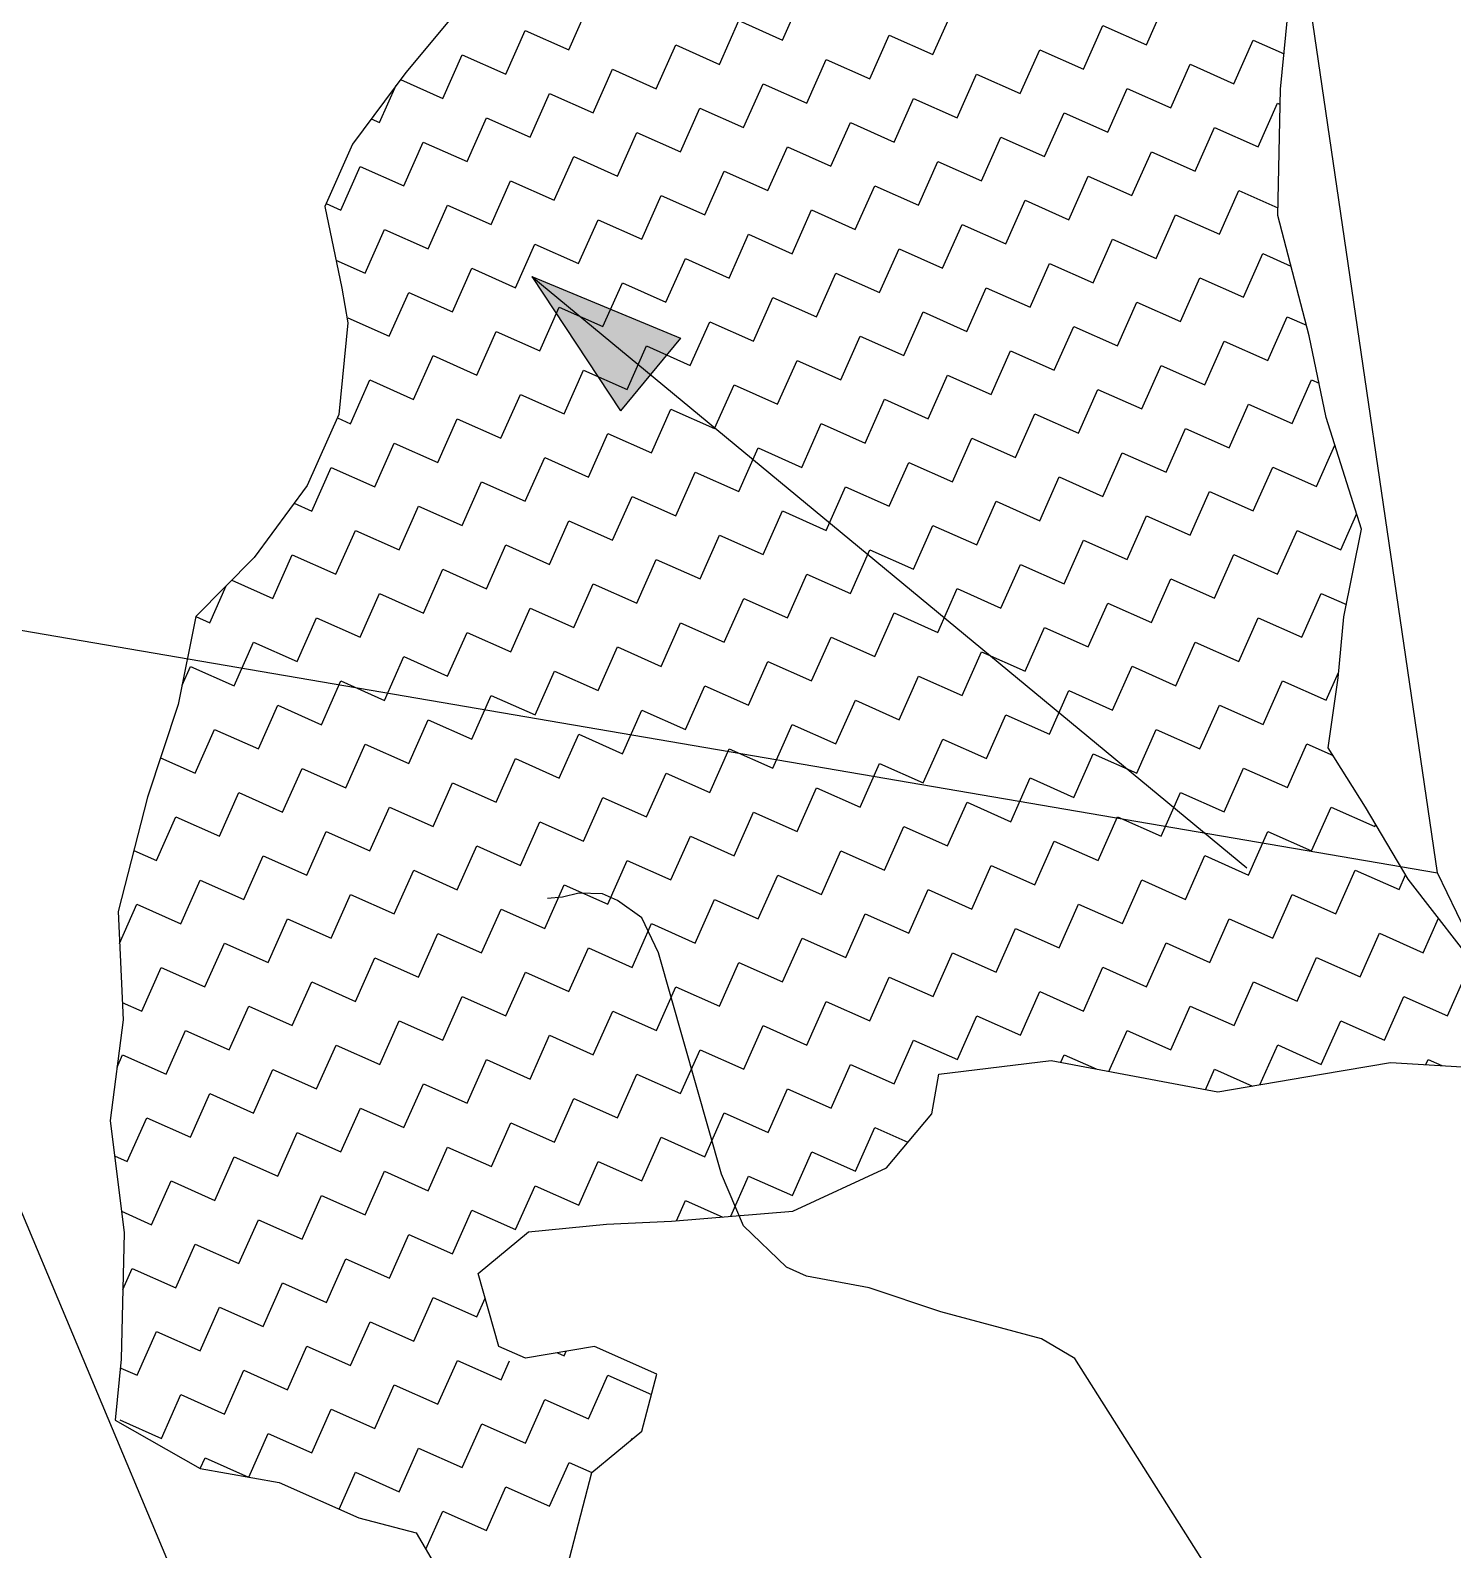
# Model space of a CAD drawing. Header units: metres. Extents: x 279553 to 281500, y 2029848 to 2031565.
# Drawn here: x 281012.2 to 281200.2, y 2030442.8 to 2030643.6 of the extents above; entities that cross this region are included whole.
import ezdxf

# ---------------------------------------------------------------- set-up
doc = ezdxf.new("R2010")
doc.units = ezdxf.units.M
doc.header["$MEASUREMENT"] = 0
for name, color, linetype in [('LINE_WATER', 4, 'Continuous'), ('POLY_HATCH', 12, 'Continuous'), ('POLY_PARCEL', 6, 'Continuous'), ('V_BOUND_LINE', 7, 'Continuous')]:
    doc.layers.add(name, color=color, linetype=linetype)

msp = doc.modelspace()

# ---------------------------------------------------------------- hatches: boundary and pattern name
h = msp.add_hatch(color=256)
h.paths.add_polyline_path([(281094.2, 2030598.06), (281098.16, 2030602.86), (281078.51, 2030611.03)])
h.paths.add_polyline_path([(281078.51, 2030611.03), (281090.23, 2030593.26), (281094.2, 2030598.06)])

# ---------------------------------------------------------------- linework, layer by layer
for points in [[(281078.51, 2030611.03), (281173.03, 2030532.9)], [(281078.51, 2030611.03), (281090.23, 2030593.26)], [(281078.51, 2030611.03), (281098.16, 2030602.86)], [(281098.16, 2030602.86), (281090.23, 2030593.26)]]:
    msp.add_lwpolyline(points)
at = {"layer": 'LINE_WATER'}
for p, q in [((281082.55, 2030529.02), (281080.56, 2030528.84)), ((281084.71, 2030529.55), (281082.55, 2030529.02)), ((281087.85, 2030529.43), (281084.71, 2030529.55)), ((281089.81, 2030528.56), (281087.85, 2030529.43)), ((281093.05, 2030526.27), (281089.81, 2030528.56)), ((281095.26, 2030521.66), (281093.05, 2030526.27)), ((281103.58, 2030492.42), (281095.26, 2030521.66)), ((281106.5, 2030485.58), (281103.58, 2030492.42)), ((281112.16, 2030480.09), (281106.5, 2030485.58)), ((281114.83, 2030478.91), (281112.16, 2030480.09)), ((281123.09, 2030477.36), (281114.83, 2030478.91)), ((281132.56, 2030474.22), (281123.09, 2030477.36)), ((281145.88, 2030470.64), (281132.56, 2030474.22)), ((281150.27, 2030468.05), (281145.88, 2030470.64)), ((281168.52, 2030439.25), (281150.27, 2030468.05))]:
    msp.add_line(p, q, dxfattribs=at)
at = {"layer": 'POLY_HATCH'}
for p, q in [((281177.48, 2030635.78), (281179.43, 2030655.98)), ((281067.84, 2030645.18), (281061.85, 2030638.01)), ((281061.85, 2030638.01), (281054.81, 2030628.5)), ((281177.1, 2030619.1), (281177.48, 2030635.78)), ((281054.81, 2030628.5), (281051.16, 2030620.29)), ((281051.16, 2030620.29), (281053.38, 2030609.47)), ((281181.27, 2030603.2), (281177.1, 2030619.1)), ((281053.38, 2030609.47), (281054.17, 2030604.91)), ((281054.17, 2030604.91), (281053, 2030592.79)), ((281183.49, 2030592.39), (281181.27, 2030603.2)), ((281053, 2030592.79), (281048.83, 2030583.41)), ((281188.19, 2030577.66), (281183.49, 2030592.39)), ((281048.83, 2030583.41), (281041.79, 2030573.9)), ((281185.85, 2030566.06), (281188.19, 2030577.66)), ((281041.79, 2030573.9), (281034.1, 2030566.08)), ((281034.1, 2030566.08), (281031.76, 2030554.48)), ((281185.07, 2030557.99), (281185.85, 2030566.06)), ((281183.77, 2030548.73), (281185.07, 2030557.99)), ((281031.76, 2030554.48), (281027.72, 2030542.23)), ((281188.72, 2030540.91), (281183.77, 2030548.73)), ((281027.72, 2030542.23), (281023.82, 2030527.12)), ((281194.33, 2030531.4), (281188.72, 2030540.91)), ((281205.94, 2030516.41), (281194.33, 2030531.4)), ((281023.82, 2030527.12), (281024.47, 2030512.78)), ((281024.47, 2030512.78), (281022.78, 2030499.49)), ((281132.29, 2030505.6), (281147.15, 2030507.43)), ((281147.15, 2030507.43), (281169.18, 2030503.26)), ((281182.87, 2030505.6), (281191.99, 2030507.16)), ((281191.99, 2030507.16), (281202.94, 2030506.51)), ((281131.38, 2030500.39), (281132.29, 2030505.6)), ((281169.18, 2030503.26), (281182.87, 2030505.6)), ((281022.78, 2030499.49), (281024.61, 2030484.64)), ((281125.38, 2030493.23), (281131.38, 2030500.39)), ((281113, 2030487.49), (281125.38, 2030493.23)), ((281096.96, 2030486.19), (281113, 2030487.49)), ((281024.61, 2030484.64), (281024.23, 2030467.96)), ((281071.42, 2030479.29), (281078.06, 2030484.76)), ((281078.06, 2030484.76), (281088.36, 2030485.8)), ((281088.36, 2030485.8), (281096.96, 2030486.19)), ((281074.16, 2030469.64), (281071.42, 2030479.29)), ((281077.68, 2030468.08), (281074.16, 2030469.64)), ((281086.8, 2030469.64), (281077.68, 2030468.08)), ((281095.02, 2030465.99), (281086.8, 2030469.64)), ((281024.23, 2030467.96), (281023.45, 2030459.88)), ((281093.06, 2030458.44), (281095.02, 2030465.99)), ((281023.45, 2030459.88), (281034.66, 2030453.49)), ((281086.42, 2030452.96), (281093.06, 2030458.44)), ((281034.66, 2030453.49), (281045.09, 2030451.66)), ((281082.51, 2030437.85), (281086.42, 2030452.96)), ((281045.09, 2030451.66), (281055.65, 2030446.97)), ((281055.65, 2030446.97), (281063.21, 2030445.02)), ((281063.21, 2030445.02), (281068.82, 2030435.5))]:
    msp.add_line(p, q, dxfattribs=at)
at = {"layer": 'POLY_HATCH', "linetype": 'Continuous'}
for p, q in [((281111.64, 2030642.27), (281114.2, 2030648.05)), ((281159.75, 2030641.64), (281162.32, 2030647.41)), ((281083.41, 2030640.99), (281085.97, 2030646.76)), ((281131.52, 2030640.35), (281134.09, 2030646.12)), ((281075.07, 2030637.78), (281077.63, 2030643.55)), ((281077.63, 2030643.55), (281083.41, 2030640.99)), ((281103.3, 2030639.06), (281105.86, 2030644.84)), ((281105.86, 2030644.84), (281111.64, 2030642.27)), ((281151.41, 2030638.43), (281153.98, 2030644.2)), ((281153.98, 2030644.2), (281159.75, 2030641.64)), ((281094.96, 2030635.85), (281097.52, 2030641.63)), ((281097.52, 2030641.63), (281103.3, 2030639.06)), ((281123.18, 2030637.14), (281125.75, 2030642.91)), ((281125.75, 2030642.91), (281131.52, 2030640.35)), ((281171.3, 2030636.5), (281173.87, 2030642.28)), ((281173.87, 2030642.28), (281177.93, 2030640.47)), ((281066.73, 2030634.57), (281069.29, 2030640.34)), ((281069.29, 2030640.34), (281075.07, 2030637.78)), ((281114.84, 2030633.93), (281117.41, 2030639.71)), ((281117.41, 2030639.71), (281123.18, 2030637.14)), ((281143.07, 2030635.22), (281145.64, 2030640.99)), ((281145.64, 2030640.99), (281151.41, 2030638.43)), ((281086.62, 2030632.65), (281089.18, 2030638.42)), ((281089.18, 2030638.42), (281094.96, 2030635.85)), ((281134.73, 2030632.01), (281137.3, 2030637.78)), ((281137.3, 2030637.78), (281143.07, 2030635.22)), ((281162.96, 2030633.3), (281165.53, 2030639.07)), ((281165.53, 2030639.07), (281171.3, 2030636.5)), ((281058.39, 2030631.36), (281060.58, 2030636.3)), ((281061.14, 2030637.05), (281066.73, 2030634.57)), ((281078.28, 2030629.44), (281080.84, 2030635.21)), ((281080.84, 2030635.21), (281086.62, 2030632.65)), ((281106.5, 2030630.72), (281109.07, 2030636.5)), ((281109.07, 2030636.5), (281114.84, 2030633.93)), ((281154.62, 2030630.09), (281157.19, 2030635.86)), ((281157.19, 2030635.86), (281162.96, 2030633.3)), ((281098.16, 2030627.51), (281100.73, 2030633.29)), ((281100.73, 2030633.29), (281106.5, 2030630.72)), ((281126.39, 2030628.8), (281128.96, 2030634.57)), ((281128.96, 2030634.57), (281134.73, 2030632.01)), ((281174.51, 2030628.16), (281177.08, 2030633.94)), ((281177.08, 2030633.94), (281177.43, 2030633.78)), ((281057.29, 2030631.85), (281058.39, 2030631.36)), ((281069.94, 2030626.23), (281072.5, 2030632)), ((281072.5, 2030632), (281078.28, 2030629.44)), ((281118.05, 2030625.59), (281120.62, 2030631.37)), ((281120.62, 2030631.37), (281126.39, 2030628.8)), ((281146.28, 2030626.88), (281148.85, 2030632.65)), ((281148.85, 2030632.65), (281154.62, 2030630.09)), ((281089.82, 2030624.31), (281092.39, 2030630.08)), ((281092.39, 2030630.08), (281098.16, 2030627.51)), ((281137.94, 2030623.67), (281140.51, 2030629.44)), ((281140.51, 2030629.44), (281146.28, 2030626.88)), ((281166.17, 2030624.96), (281168.74, 2030630.73)), ((281168.74, 2030630.73), (281174.51, 2030628.16)), ((281061.6, 2030623.02), (281064.16, 2030628.79)), ((281064.16, 2030628.79), (281069.94, 2030626.23)), ((281109.71, 2030622.38), (281112.28, 2030628.16)), ((281112.28, 2030628.16), (281118.05, 2030625.59)), ((281157.83, 2030621.75), (281160.4, 2030627.52)), ((281160.4, 2030627.52), (281166.17, 2030624.96)), ((281053.26, 2030619.81), (281055.82, 2030625.58)), ((281055.82, 2030625.58), (281061.6, 2030623.02)), ((281081.48, 2030621.1), (281084.05, 2030626.87)), ((281084.05, 2030626.87), (281089.82, 2030624.31)), ((281129.6, 2030620.46), (281132.17, 2030626.23)), ((281132.17, 2030626.23), (281137.94, 2030623.67)), ((281073.14, 2030617.89), (281075.71, 2030623.66)), ((281075.71, 2030623.66), (281081.48, 2030621.1)), ((281101.37, 2030619.17), (281103.94, 2030624.95)), ((281103.94, 2030624.95), (281109.71, 2030622.38)), ((281149.49, 2030618.54), (281152.06, 2030624.31)), ((281152.06, 2030624.31), (281157.83, 2030621.75)), ((281093.03, 2030615.97), (281095.6, 2030621.74)), ((281095.6, 2030621.74), (281101.37, 2030619.17)), ((281121.26, 2030617.25), (281123.83, 2030623.03)), ((281123.83, 2030623.03), (281129.6, 2030620.46)), ((281141.15, 2030615.33), (281143.72, 2030621.1)), ((281143.72, 2030621.1), (281149.49, 2030618.54)), ((281169.38, 2030616.62), (281171.94, 2030622.39)), ((281171.94, 2030622.39), (281177.12, 2030620.09)), ((281051.33, 2030620.67), (281053.26, 2030619.81)), ((281064.8, 2030614.68), (281067.37, 2030620.45)), ((281067.37, 2030620.45), (281073.14, 2030617.89)), ((281112.92, 2030614.04), (281115.49, 2030619.82)), ((281115.49, 2030619.82), (281121.26, 2030617.25)), ((281161.04, 2030613.41), (281163.6, 2030619.18)), ((281163.6, 2030619.18), (281169.38, 2030616.62)), ((281056.46, 2030611.47), (281059.03, 2030617.24)), ((281059.03, 2030617.24), (281064.8, 2030614.68)), ((281084.69, 2030612.76), (281087.26, 2030618.53)), ((281087.26, 2030618.53), (281093.03, 2030615.97)), ((281132.81, 2030612.12), (281135.38, 2030617.89)), ((281135.38, 2030617.89), (281141.15, 2030615.33)), ((281076.35, 2030609.55), (281078.92, 2030615.32)), ((281078.92, 2030615.32), (281084.69, 2030612.76)), ((281104.58, 2030610.83), (281107.15, 2030616.61)), ((281107.15, 2030616.61), (281112.92, 2030614.04)), ((281152.7, 2030610.2), (281155.26, 2030615.97)), ((281155.26, 2030615.97), (281161.04, 2030613.41)), ((281052.62, 2030613.18), (281056.46, 2030611.47)), ((281096.24, 2030607.63), (281098.81, 2030613.4)), ((281098.81, 2030613.4), (281104.58, 2030610.83)), ((281124.47, 2030608.91), (281127.04, 2030614.69)), ((281127.04, 2030614.69), (281132.81, 2030612.12)), ((281172.59, 2030608.28), (281175.15, 2030614.05)), ((281175.15, 2030614.05), (281178.85, 2030612.41)), ((281068.01, 2030606.34), (281070.58, 2030612.11)), ((281070.58, 2030612.11), (281076.35, 2030609.55)), ((281116.13, 2030605.7), (281118.7, 2030611.48)), ((281118.7, 2030611.48), (281124.47, 2030608.91)), ((281144.36, 2030606.99), (281146.92, 2030612.76)), ((281146.92, 2030612.76), (281152.7, 2030610.2)), ((281087.9, 2030604.42), (281090.47, 2030610.19)), ((281090.47, 2030610.19), (281096.24, 2030607.63)), ((281136.02, 2030603.78), (281138.58, 2030609.55)), ((281138.58, 2030609.55), (281144.36, 2030606.99)), ((281164.25, 2030605.07), (281166.81, 2030610.84)), ((281166.81, 2030610.84), (281172.59, 2030608.28)), ((281059.67, 2030603.13), (281062.24, 2030608.9)), ((281062.24, 2030608.9), (281068.01, 2030606.34)), ((281107.79, 2030602.49), (281110.36, 2030608.27)), ((281110.36, 2030608.27), (281116.13, 2030605.7)), ((281155.91, 2030601.86), (281158.47, 2030607.63)), ((281158.47, 2030607.63), (281164.25, 2030605.07)), ((281054.18, 2030605.57), (281059.67, 2030603.13)), ((281079.56, 2030601.21), (281082.13, 2030606.98)), ((281082.13, 2030606.98), (281087.9, 2030604.42)), ((281099.45, 2030599.29), (281102.02, 2030605.06)), ((281102.02, 2030605.06), (281107.79, 2030602.49)), ((281127.68, 2030600.57), (281130.24, 2030606.35)), ((281130.24, 2030606.35), (281136.02, 2030603.78)), ((281175.8, 2030599.94), (281178.36, 2030605.71)), ((281178.36, 2030605.71), (281180.91, 2030604.58)), ((281071.22, 2030598), (281073.79, 2030603.77)), ((281073.79, 2030603.77), (281079.56, 2030601.21)), ((281119.34, 2030597.36), (281121.9, 2030603.14)), ((281121.9, 2030603.14), (281127.68, 2030600.57)), ((281147.57, 2030598.65), (281150.13, 2030604.42)), ((281150.13, 2030604.42), (281155.91, 2030601.86)), ((281091.11, 2030596.08), (281093.68, 2030601.85)), ((281093.68, 2030601.85), (281099.45, 2030599.29)), ((281139.23, 2030595.44), (281141.79, 2030601.22)), ((281141.79, 2030601.22), (281147.57, 2030598.65)), ((281167.46, 2030596.73), (281170.02, 2030602.5)), ((281170.02, 2030602.5), (281175.8, 2030599.94)), ((281062.88, 2030594.79), (281065.45, 2030600.57)), ((281065.45, 2030600.57), (281071.22, 2030598)), ((281111, 2030594.15), (281113.57, 2030599.93)), ((281113.57, 2030599.93), (281119.34, 2030597.36)), ((281159.12, 2030593.52), (281161.68, 2030599.29)), ((281161.68, 2030599.29), (281167.46, 2030596.73)), ((281054.54, 2030591.58), (281057.11, 2030597.36)), ((281057.11, 2030597.36), (281062.88, 2030594.79)), ((281082.77, 2030592.87), (281085.34, 2030598.64)), ((281085.34, 2030598.64), (281091.11, 2030596.08)), ((281130.89, 2030592.23), (281133.45, 2030598.01)), ((281133.45, 2030598.01), (281139.23, 2030595.44)), ((281179.01, 2030591.6), (281181.57, 2030597.37)), ((281181.57, 2030597.37), (281182.56, 2030596.93)), ((281074.43, 2030589.66), (281077, 2030595.43)), ((281077, 2030595.43), (281082.77, 2030592.87)), ((281102.66, 2030590.95), (281105.23, 2030596.72)), ((281105.23, 2030596.72), (281111, 2030594.15)), ((281150.78, 2030590.31), (281153.34, 2030596.08)), ((281153.34, 2030596.08), (281159.12, 2030593.52)), ((281094.32, 2030587.74), (281096.89, 2030593.51)), ((281096.89, 2030593.51), (281102.66, 2030590.95)), ((281122.55, 2030589.02), (281125.11, 2030594.8)), ((281125.11, 2030594.8), (281130.89, 2030592.23)), ((281170.67, 2030588.39), (281173.23, 2030594.16)), ((281173.23, 2030594.16), (281179.01, 2030591.6)), ((281052.8, 2030592.36), (281054.54, 2030591.58)), ((281066.09, 2030586.45), (281068.66, 2030592.23)), ((281068.66, 2030592.23), (281074.43, 2030589.66)), ((281114.21, 2030585.81), (281116.77, 2030591.59)), ((281116.77, 2030591.59), (281122.55, 2030589.02)), ((281142.44, 2030587.1), (281145, 2030592.88)), ((281145, 2030592.88), (281150.78, 2030590.31)), ((281162.33, 2030585.18), (281164.89, 2030590.95)), ((281164.89, 2030590.95), (281170.67, 2030588.39)), ((281057.75, 2030583.24), (281060.32, 2030589.02)), ((281060.32, 2030589.02), (281066.09, 2030586.45)), ((281085.98, 2030584.53), (281088.55, 2030590.3)), ((281088.55, 2030590.3), (281094.32, 2030587.74)), ((281134.1, 2030583.89), (281136.66, 2030589.67)), ((281136.66, 2030589.67), (281142.44, 2030587.1)), ((281077.64, 2030581.32), (281080.21, 2030587.09)), ((281080.21, 2030587.09), (281085.98, 2030584.53)), ((281105.87, 2030582.61), (281108.43, 2030588.38)), ((281108.43, 2030588.38), (281114.21, 2030585.81)), ((281153.99, 2030581.97), (281156.55, 2030587.74)), ((281156.55, 2030587.74), (281162.33, 2030585.18)), ((281182.21, 2030583.26), (281184.65, 2030588.75)), ((281049.41, 2030580.03), (281051.98, 2030585.81)), ((281051.98, 2030585.81), (281057.75, 2030583.24)), ((281097.53, 2030579.4), (281100.09, 2030585.17)), ((281100.09, 2030585.17), (281105.87, 2030582.61)), ((281125.76, 2030580.68), (281128.32, 2030586.46)), ((281128.32, 2030586.46), (281134.1, 2030583.89)), ((281173.87, 2030580.05), (281176.44, 2030585.82)), ((281176.44, 2030585.82), (281182.21, 2030583.26)), ((281069.3, 2030578.11), (281071.87, 2030583.89)), ((281071.87, 2030583.89), (281077.64, 2030581.32)), ((281117.42, 2030577.47), (281119.98, 2030583.25)), ((281119.98, 2030583.25), (281125.76, 2030580.68)), ((281145.65, 2030578.76), (281148.21, 2030584.54)), ((281148.21, 2030584.54), (281153.99, 2030581.97)), ((281047.09, 2030581.06), (281049.41, 2030580.03)), ((281089.19, 2030576.19), (281091.75, 2030581.96)), ((281091.75, 2030581.96), (281097.53, 2030579.4)), ((281137.31, 2030575.55), (281139.87, 2030581.33)), ((281139.87, 2030581.33), (281145.65, 2030578.76)), ((281165.53, 2030576.84), (281168.1, 2030582.61)), ((281168.1, 2030582.61), (281173.87, 2030580.05)), ((281060.96, 2030574.9), (281063.53, 2030580.68)), ((281063.53, 2030580.68), (281069.3, 2030578.11)), ((281109.08, 2030574.27), (281111.64, 2030580.04)), ((281111.64, 2030580.04), (281117.42, 2030577.47)), ((281157.19, 2030573.63), (281159.76, 2030579.4)), ((281159.76, 2030579.4), (281165.53, 2030576.84)), ((281185.42, 2030574.92), (281187.54, 2030579.69)), ((281052.62, 2030571.69), (281055.19, 2030577.47)), ((281055.19, 2030577.47), (281060.96, 2030574.9)), ((281080.85, 2030572.98), (281083.41, 2030578.75)), ((281083.41, 2030578.75), (281089.19, 2030576.19)), ((281128.97, 2030572.34), (281131.53, 2030578.12)), ((281131.53, 2030578.12), (281137.31, 2030575.55)), ((281177.08, 2030571.71), (281179.65, 2030577.48)), ((281179.65, 2030577.48), (281185.42, 2030574.92)), ((281072.51, 2030569.77), (281075.07, 2030575.55)), ((281075.07, 2030575.55), (281080.85, 2030572.98)), ((281100.74, 2030571.06), (281103.3, 2030576.83)), ((281103.3, 2030576.83), (281109.08, 2030574.27)), ((281120.63, 2030569.13), (281123.19, 2030574.91)), ((281123.19, 2030574.91), (281128.97, 2030572.34)), ((281148.85, 2030570.42), (281151.42, 2030576.2)), ((281151.42, 2030576.2), (281157.19, 2030573.63)), ((281044.28, 2030568.48), (281046.85, 2030574.26)), ((281046.85, 2030574.26), (281052.62, 2030571.69)), ((281092.4, 2030567.85), (281094.96, 2030573.62)), ((281094.96, 2030573.62), (281100.74, 2030571.06)), ((281140.51, 2030567.21), (281143.08, 2030572.99)), ((281143.08, 2030572.99), (281148.85, 2030570.42)), ((281168.74, 2030568.5), (281171.31, 2030574.27)), ((281171.31, 2030574.27), (281177.08, 2030571.71)), ((281038.84, 2030570.9), (281044.28, 2030568.48)), ((281064.17, 2030566.56), (281066.73, 2030572.34)), ((281066.73, 2030572.34), (281072.51, 2030569.77)), ((281112.29, 2030565.93), (281114.85, 2030571.7)), ((281114.85, 2030571.7), (281120.63, 2030569.13)), ((281160.4, 2030565.29), (281162.97, 2030571.06)), ((281162.97, 2030571.06), (281168.74, 2030568.5)), ((281035.94, 2030565.28), (281038.11, 2030570.15)), ((281055.83, 2030563.35), (281058.39, 2030569.13)), ((281058.39, 2030569.13), (281064.17, 2030566.56)), ((281084.06, 2030564.64), (281086.62, 2030570.41)), ((281086.62, 2030570.41), (281092.4, 2030567.85)), ((281132.17, 2030564), (281134.74, 2030569.78)), ((281134.74, 2030569.78), (281140.51, 2030567.21)), ((281180.29, 2030563.37), (281182.86, 2030569.14)), ((281182.86, 2030569.14), (281186.17, 2030567.67)), ((281075.72, 2030561.43), (281078.28, 2030567.21)), ((281078.28, 2030567.21), (281084.06, 2030564.64)), ((281103.95, 2030562.72), (281106.51, 2030568.49)), ((281106.51, 2030568.49), (281112.29, 2030565.93)), ((281152.06, 2030562.08), (281154.63, 2030567.86)), ((281154.63, 2030567.86), (281160.4, 2030565.29)), ((281034.11, 2030566.09), (281035.94, 2030565.28)), ((281047.49, 2030560.14), (281050.05, 2030565.92)), ((281050.05, 2030565.92), (281055.83, 2030563.35)), ((281095.61, 2030559.51), (281098.17, 2030565.28)), ((281098.17, 2030565.28), (281103.95, 2030562.72)), ((281123.83, 2030560.79), (281126.4, 2030566.57)), ((281126.4, 2030566.57), (281132.17, 2030564)), ((281171.95, 2030560.16), (281174.52, 2030565.93)), ((281174.52, 2030565.93), (281180.29, 2030563.37)), ((281067.38, 2030558.22), (281069.94, 2030564)), ((281069.94, 2030564), (281075.72, 2030561.43)), ((281115.49, 2030557.59), (281118.06, 2030563.36)), ((281118.06, 2030563.36), (281123.83, 2030560.79)), ((281143.72, 2030558.87), (281146.29, 2030564.65)), ((281146.29, 2030564.65), (281152.06, 2030562.08)), ((281039.15, 2030556.94), (281041.71, 2030562.71)), ((281041.71, 2030562.71), (281047.49, 2030560.14)), ((281087.27, 2030556.3), (281089.83, 2030562.07)), ((281089.83, 2030562.07), (281095.61, 2030559.51)), ((281135.38, 2030555.66), (281137.95, 2030561.44)), ((281137.95, 2030561.44), (281143.72, 2030558.87)), ((281163.61, 2030556.95), (281166.18, 2030562.72)), ((281166.18, 2030562.72), (281171.95, 2030560.16)), ((281032.27, 2030557.02), (281033.37, 2030559.5)), ((281033.37, 2030559.5), (281039.15, 2030556.94)), ((281059.04, 2030555.01), (281061.6, 2030560.79)), ((281061.6, 2030560.79), (281067.38, 2030558.22)), ((281078.93, 2030553.09), (281081.49, 2030558.87)), ((281081.49, 2030558.87), (281087.27, 2030556.3)), ((281107.15, 2030554.38), (281109.72, 2030560.15)), ((281109.72, 2030560.15), (281115.49, 2030557.59)), ((281155.27, 2030553.74), (281157.84, 2030559.52)), ((281157.84, 2030559.52), (281163.61, 2030556.95)), ((281050.7, 2030551.8), (281053.26, 2030557.58)), ((281053.26, 2030557.58), (281059.04, 2030555.01)), ((281098.81, 2030551.17), (281101.38, 2030556.94)), ((281101.38, 2030556.94), (281107.15, 2030554.38)), ((281127.04, 2030552.45), (281129.61, 2030558.23)), ((281129.61, 2030558.23), (281135.38, 2030555.66)), ((281175.16, 2030551.82), (281177.73, 2030557.59)), ((281177.73, 2030557.59), (281183.5, 2030555.03)), ((281183.5, 2030555.03), (281185.14, 2030558.71)), ((281070.59, 2030549.88), (281073.15, 2030555.66)), ((281073.15, 2030555.66), (281078.93, 2030553.09)), ((281118.7, 2030549.25), (281121.27, 2030555.02)), ((281121.27, 2030555.02), (281127.04, 2030552.45)), ((281146.93, 2030550.53), (281149.5, 2030556.31)), ((281149.5, 2030556.31), (281155.27, 2030553.74)), ((281042.36, 2030548.6), (281044.92, 2030554.37)), ((281044.92, 2030554.37), (281050.7, 2030551.8)), ((281090.47, 2030547.96), (281093.04, 2030553.73)), ((281093.04, 2030553.73), (281098.81, 2030551.17)), ((281138.59, 2030547.32), (281141.16, 2030553.1)), ((281141.16, 2030553.1), (281146.93, 2030550.53)), ((281166.82, 2030548.61), (281169.39, 2030554.38)), ((281169.39, 2030554.38), (281175.16, 2030551.82)), ((281034.02, 2030545.39), (281036.58, 2030551.16)), ((281036.58, 2030551.16), (281042.36, 2030548.6)), ((281062.25, 2030546.67), (281064.81, 2030552.45)), ((281064.81, 2030552.45), (281070.59, 2030549.88)), ((281110.36, 2030546.04), (281112.93, 2030551.81)), ((281112.93, 2030551.81), (281118.7, 2030549.25)), ((281158.48, 2030545.4), (281161.05, 2030551.18)), ((281161.05, 2030551.18), (281166.82, 2030548.61)), ((281053.91, 2030543.46), (281056.47, 2030549.24)), ((281056.47, 2030549.24), (281062.25, 2030546.67)), ((281082.13, 2030544.75), (281084.7, 2030550.53)), ((281084.7, 2030550.53), (281090.47, 2030547.96)), ((281130.25, 2030544.11), (281132.82, 2030549.89)), ((281132.82, 2030549.89), (281138.59, 2030547.32)), ((281178.37, 2030543.48), (281180.93, 2030549.25)), ((281180.93, 2030549.25), (281184.42, 2030547.71)), ((281029.43, 2030547.42), (281034.02, 2030545.39)), ((281073.79, 2030541.54), (281076.36, 2030547.32)), ((281076.36, 2030547.32), (281082.13, 2030544.75)), ((281102.02, 2030542.83), (281104.59, 2030548.6)), ((281104.59, 2030548.6), (281110.36, 2030546.04)), ((281150.14, 2030542.19), (281152.71, 2030547.97)), ((281152.71, 2030547.97), (281158.48, 2030545.4)), ((281045.57, 2030540.26), (281048.13, 2030546.03)), ((281048.13, 2030546.03), (281053.91, 2030543.46)), ((281093.68, 2030539.62), (281096.25, 2030545.39)), ((281096.25, 2030545.39), (281102.02, 2030542.83)), ((281121.91, 2030540.91), (281124.48, 2030546.68)), ((281124.48, 2030546.68), (281130.25, 2030544.11)), ((281170.03, 2030540.27), (281172.59, 2030546.04)), ((281172.59, 2030546.04), (281178.37, 2030543.48)), ((281037.23, 2030537.05), (281039.79, 2030542.82)), ((281039.79, 2030542.82), (281045.57, 2030540.26)), ((281065.45, 2030538.33), (281068.02, 2030544.11)), ((281068.02, 2030544.11), (281073.79, 2030541.54)), ((281113.57, 2030537.7), (281116.14, 2030543.47)), ((281116.14, 2030543.47), (281121.91, 2030540.91)), ((281141.8, 2030538.98), (281144.37, 2030544.76)), ((281144.37, 2030544.76), (281150.14, 2030542.19)), ((281161.69, 2030537.06), (281164.25, 2030542.84)), ((281164.25, 2030542.84), (281170.03, 2030540.27)), ((281057.11, 2030535.12), (281059.68, 2030540.9)), ((281059.68, 2030540.9), (281065.45, 2030538.33)), ((281085.34, 2030536.41), (281087.91, 2030542.19)), ((281087.91, 2030542.19), (281093.68, 2030539.62)), ((281133.46, 2030535.78), (281136.03, 2030541.55)), ((281136.03, 2030541.55), (281141.8, 2030538.98)), ((281181.58, 2030535.14), (281184.14, 2030540.91)), ((281184.14, 2030540.91), (281189.92, 2030538.35)), ((281028.89, 2030533.84), (281031.45, 2030539.61)), ((281031.45, 2030539.61), (281037.23, 2030537.05)), ((281077, 2030533.2), (281079.57, 2030538.98)), ((281079.57, 2030538.98), (281085.34, 2030536.41)), ((281105.23, 2030534.49), (281107.8, 2030540.26)), ((281107.8, 2030540.26), (281113.57, 2030537.7)), ((281153.35, 2030533.85), (281155.91, 2030539.63)), ((281155.91, 2030539.63), (281161.69, 2030537.06)), ((281048.78, 2030531.92), (281051.34, 2030537.69)), ((281051.34, 2030537.69), (281057.11, 2030535.12)), ((281096.89, 2030531.28), (281099.46, 2030537.05)), ((281099.46, 2030537.05), (281105.23, 2030534.49)), ((281125.12, 2030532.57), (281127.69, 2030538.34)), ((281127.69, 2030538.34), (281133.46, 2030535.78)), ((281173.24, 2030531.93), (281175.8, 2030537.7)), ((281175.8, 2030537.7), (281181.58, 2030535.14)), ((281189.92, 2030538.35), (281190.05, 2030538.66)), ((281025.9, 2030535.17), (281028.89, 2030533.84)), ((281068.66, 2030529.99), (281071.23, 2030535.77)), ((281071.23, 2030535.77), (281077, 2030533.2)), ((281116.78, 2030529.36), (281119.35, 2030535.13)), ((281119.35, 2030535.13), (281125.12, 2030532.57)), ((281145.01, 2030530.64), (281147.57, 2030536.42)), ((281147.57, 2030536.42), (281153.35, 2030533.85)), ((281040.44, 2030528.71), (281043, 2030534.48)), ((281043, 2030534.48), (281048.78, 2030531.92)), ((281088.55, 2030528.07), (281091.12, 2030533.85)), ((281091.12, 2030533.85), (281096.89, 2030531.28)), ((281136.67, 2030527.44), (281139.23, 2030533.21)), ((281139.23, 2030533.21), (281145.01, 2030530.64)), ((281164.9, 2030528.72), (281167.46, 2030534.5)), ((281167.46, 2030534.5), (281173.24, 2030531.93)), ((281032.1, 2030525.5), (281034.66, 2030531.27)), ((281034.66, 2030531.27), (281040.44, 2030528.71)), ((281060.32, 2030526.79), (281062.89, 2030532.56)), ((281062.89, 2030532.56), (281068.66, 2030529.99)), ((281108.44, 2030526.15), (281111.01, 2030531.92)), ((281111.01, 2030531.92), (281116.78, 2030529.36)), ((281156.56, 2030525.51), (281159.12, 2030531.29)), ((281159.12, 2030531.29), (281164.9, 2030528.72)), ((281184.79, 2030526.8), (281187.35, 2030532.57)), ((281187.35, 2030532.57), (281193.13, 2030530.01)), ((281193.13, 2030530.01), (281194, 2030531.97)), ((281051.98, 2030523.58), (281054.55, 2030529.35)), ((281054.55, 2030529.35), (281060.32, 2030526.79)), ((281080.21, 2030524.86), (281082.78, 2030530.64)), ((281082.78, 2030530.64), (281088.55, 2030528.07)), ((281100.1, 2030522.94), (281102.67, 2030528.71)), ((281102.67, 2030528.71), (281108.44, 2030526.15)), ((281128.33, 2030524.23), (281130.89, 2030530)), ((281130.89, 2030530), (281136.67, 2030527.44)), ((281176.45, 2030523.59), (281179.01, 2030529.36)), ((281179.01, 2030529.36), (281184.79, 2030526.8)), ((281024.01, 2030522.87), (281026.32, 2030528.06)), ((281026.32, 2030528.06), (281032.1, 2030525.5)), ((281071.87, 2030521.65), (281074.44, 2030527.43)), ((281074.44, 2030527.43), (281080.21, 2030524.86)), ((281119.99, 2030521.02), (281122.56, 2030526.79)), ((281122.56, 2030526.79), (281128.33, 2030524.23)), ((281148.22, 2030522.3), (281150.78, 2030528.08)), ((281150.78, 2030528.08), (281156.56, 2030525.51)), ((281043.64, 2030520.37), (281046.21, 2030526.14)), ((281046.21, 2030526.14), (281051.98, 2030523.58)), ((281091.76, 2030519.73), (281094.33, 2030525.51)), ((281094.33, 2030525.51), (281100.1, 2030522.94)), ((281139.88, 2030519.1), (281142.44, 2030524.87)), ((281142.44, 2030524.87), (281148.22, 2030522.3)), ((281168.11, 2030520.38), (281170.67, 2030526.16)), ((281170.67, 2030526.16), (281176.45, 2030523.59)), ((281196.33, 2030521.67), (281198.35, 2030526.21)), ((281035.3, 2030517.16), (281037.87, 2030522.93)), ((281037.87, 2030522.93), (281043.64, 2030520.37)), ((281063.53, 2030518.45), (281066.1, 2030524.22)), ((281066.1, 2030524.22), (281071.87, 2030521.65)), ((281111.65, 2030517.81), (281114.22, 2030523.58)), ((281114.22, 2030523.58), (281119.99, 2030521.02)), ((281159.77, 2030517.17), (281162.33, 2030522.95)), ((281162.33, 2030522.95), (281168.11, 2030520.38)), ((281188, 2030518.46), (281190.56, 2030524.23)), ((281190.56, 2030524.23), (281196.33, 2030521.67)), ((281055.19, 2030515.24), (281057.76, 2030521.01)), ((281057.76, 2030521.01), (281063.53, 2030518.45)), ((281083.42, 2030516.52), (281085.99, 2030522.3)), ((281085.99, 2030522.3), (281091.76, 2030519.73)), ((281131.54, 2030515.89), (281134.1, 2030521.66)), ((281134.1, 2030521.66), (281139.88, 2030519.1)), ((281179.66, 2030515.25), (281182.22, 2030521.02)), ((281182.22, 2030521.02), (281188, 2030518.46)), ((281026.96, 2030513.95), (281029.53, 2030519.72)), ((281029.53, 2030519.72), (281035.3, 2030517.16)), ((281075.08, 2030513.31), (281077.65, 2030519.09)), ((281077.65, 2030519.09), (281083.42, 2030516.52)), ((281103.31, 2030514.6), (281105.88, 2030520.37)), ((281105.88, 2030520.37), (281111.65, 2030517.81)), ((281151.43, 2030513.96), (281153.99, 2030519.74)), ((281153.99, 2030519.74), (281159.77, 2030517.17)), ((281199.54, 2030513.33), (281202.11, 2030519.1)), ((281046.85, 2030512.03), (281049.42, 2030517.8)), ((281049.42, 2030517.8), (281055.19, 2030515.24)), ((281094.97, 2030511.39), (281097.54, 2030517.17)), ((281097.54, 2030517.17), (281103.31, 2030514.6)), ((281123.2, 2030512.68), (281125.76, 2030518.45)), ((281125.76, 2030518.45), (281131.54, 2030515.89)), ((281171.32, 2030512.04), (281173.88, 2030517.82)), ((281173.88, 2030517.82), (281179.66, 2030515.25)), ((281024.37, 2030515.1), (281026.96, 2030513.95)), ((281066.74, 2030510.11), (281069.31, 2030515.88)), ((281069.31, 2030515.88), (281075.08, 2030513.31)), ((281114.86, 2030509.47), (281117.42, 2030515.24)), ((281117.42, 2030515.24), (281123.2, 2030512.68)), ((281143.09, 2030510.76), (281145.65, 2030516.53)), ((281145.65, 2030516.53), (281151.43, 2030513.96)), ((281191.2, 2030510.12), (281193.77, 2030515.89)), ((281193.77, 2030515.89), (281199.54, 2030513.33)), ((281038.51, 2030508.82), (281041.08, 2030514.59)), ((281041.08, 2030514.59), (281046.85, 2030512.03)), ((281058.4, 2030506.9), (281060.97, 2030512.67)), ((281060.97, 2030512.67), (281066.74, 2030510.11)), ((281086.63, 2030508.18), (281089.2, 2030513.96)), ((281089.2, 2030513.96), (281094.97, 2030511.39)), ((281134.75, 2030507.55), (281137.31, 2030513.32)), ((281137.31, 2030513.32), (281143.09, 2030510.76)), ((281162.98, 2030508.83), (281165.54, 2030514.61)), ((281165.54, 2030514.61), (281171.32, 2030512.04)), ((281182.86, 2030506.91), (281185.43, 2030512.68)), ((281185.43, 2030512.68), (281191.2, 2030510.12)), ((281030.17, 2030505.61), (281032.74, 2030511.38)), ((281032.74, 2030511.38), (281038.51, 2030508.82)), ((281078.29, 2030504.97), (281080.86, 2030510.75)), ((281080.86, 2030510.75), (281086.63, 2030508.18)), ((281106.52, 2030506.26), (281109.08, 2030512.03)), ((281109.08, 2030512.03), (281114.86, 2030509.47)), ((281154.79, 2030505.98), (281157.2, 2030511.4)), ((281157.2, 2030511.4), (281162.98, 2030508.83)), ((281050.06, 2030503.69), (281052.63, 2030509.46)), ((281052.63, 2030509.46), (281058.4, 2030506.9)), ((281098.18, 2030503.05), (281100.74, 2030508.83)), ((281100.74, 2030508.83), (281106.52, 2030506.26)), ((281126.41, 2030504.34), (281128.97, 2030510.11)), ((281128.97, 2030510.11), (281134.75, 2030507.55)), ((281174.75, 2030504.21), (281177.09, 2030509.48)), ((281177.09, 2030509.48), (281182.86, 2030506.91)), ((281023.68, 2030506.56), (281024.4, 2030508.18)), ((281024.4, 2030508.18), (281030.17, 2030505.61)), ((281069.95, 2030501.77), (281072.52, 2030507.54)), ((281072.52, 2030507.54), (281078.29, 2030504.97)), ((281118.07, 2030501.13), (281120.63, 2030506.9)), ((281120.63, 2030506.9), (281126.41, 2030504.34)), ((281148.42, 2030507.19), (281148.86, 2030508.19)), ((281148.86, 2030508.19), (281153.12, 2030506.3)), ((281196.68, 2030506.88), (281196.98, 2030507.55)), ((281196.98, 2030507.55), (281198.77, 2030506.76)), ((281041.72, 2030500.48), (281044.29, 2030506.25)), ((281044.29, 2030506.25), (281050.06, 2030503.69)), ((281089.84, 2030499.84), (281092.4, 2030505.62)), ((281092.4, 2030505.62), (281098.18, 2030503.05)), ((281167.55, 2030503.56), (281168.75, 2030506.27)), ((281168.75, 2030506.27), (281173.76, 2030504.04)), ((281033.38, 2030497.27), (281035.95, 2030503.04)), ((281035.95, 2030503.04), (281041.72, 2030500.48)), ((281061.61, 2030498.56), (281064.18, 2030504.33)), ((281064.18, 2030504.33), (281069.95, 2030501.77)), ((281109.73, 2030497.92), (281112.29, 2030503.69)), ((281112.29, 2030503.69), (281118.07, 2030501.13)), ((281053.27, 2030495.35), (281055.84, 2030501.12)), ((281055.84, 2030501.12), (281061.61, 2030498.56)), ((281081.5, 2030496.63), (281084.06, 2030502.41)), ((281084.06, 2030502.41), (281089.84, 2030499.84)), ((281025.04, 2030494.06), (281027.61, 2030499.84)), ((281027.61, 2030499.84), (281033.38, 2030497.27)), ((281073.16, 2030493.43), (281075.72, 2030499.2)), ((281075.72, 2030499.2), (281081.5, 2030496.63)), ((281101.39, 2030494.71), (281103.95, 2030500.49)), ((281103.95, 2030500.49), (281109.73, 2030497.92)), ((281044.93, 2030492.14), (281047.5, 2030497.91)), ((281047.5, 2030497.91), (281053.27, 2030495.35)), ((281093.05, 2030491.5), (281095.61, 2030497.28)), ((281095.61, 2030497.28), (281101.39, 2030494.71)), ((281121.28, 2030492.79), (281123.84, 2030498.56)), ((281123.84, 2030498.56), (281128.22, 2030496.62)), ((281023.36, 2030494.81), (281025.04, 2030494.06)), ((281036.59, 2030488.93), (281039.16, 2030494.7)), ((281039.16, 2030494.7), (281044.93, 2030492.14)), ((281064.82, 2030490.22), (281067.38, 2030495.99)), ((281067.38, 2030495.99), (281073.16, 2030493.43)), ((281112.94, 2030489.58), (281115.5, 2030495.35)), ((281115.5, 2030495.35), (281121.28, 2030492.79)), ((281056.48, 2030487.01), (281059.04, 2030492.78)), ((281059.04, 2030492.78), (281064.82, 2030490.22)), ((281084.71, 2030488.29), (281087.27, 2030494.07)), ((281087.27, 2030494.07), (281093.05, 2030491.5)), ((281028.25, 2030485.72), (281030.82, 2030491.5)), ((281030.82, 2030491.5), (281036.59, 2030488.93)), ((281076.37, 2030485.09), (281078.93, 2030490.86)), ((281078.93, 2030490.86), (281084.71, 2030488.29)), ((281104.8, 2030486.83), (281107.16, 2030492.15)), ((281107.16, 2030492.15), (281112.94, 2030489.58)), ((281048.14, 2030483.8), (281050.7, 2030489.57)), ((281050.7, 2030489.57), (281056.48, 2030487.01)), ((281097.63, 2030486.25), (281098.82, 2030488.94)), ((281098.82, 2030488.94), (281103.76, 2030486.74)), ((281024.26, 2030487.49), (281028.25, 2030485.72)), ((281068.03, 2030481.88), (281070.59, 2030487.65)), ((281070.59, 2030487.65), (281076.37, 2030485.09)), ((281039.8, 2030480.59), (281042.36, 2030486.36)), ((281042.36, 2030486.36), (281048.14, 2030483.8)), ((281031.46, 2030477.38), (281034.02, 2030483.16)), ((281034.02, 2030483.16), (281039.8, 2030480.59)), ((281059.69, 2030478.67), (281062.25, 2030484.44)), ((281062.25, 2030484.44), (281068.03, 2030481.88)), ((281051.35, 2030475.46), (281053.91, 2030481.23)), ((281053.91, 2030481.23), (281059.69, 2030478.67)), ((281024.44, 2030477.15), (281025.68, 2030479.95)), ((281025.68, 2030479.95), (281031.46, 2030477.38)), ((281043.01, 2030472.25), (281045.57, 2030478.02)), ((281045.57, 2030478.02), (281051.35, 2030475.46)), ((281034.67, 2030469.04), (281037.23, 2030474.82)), ((281037.23, 2030474.82), (281043.01, 2030472.25)), ((281062.9, 2030470.33), (281065.46, 2030476.1)), ((281065.46, 2030476.1), (281071.24, 2030473.54)), ((281071.24, 2030473.54), (281072.34, 2030476.03)), ((281054.56, 2030467.12), (281057.12, 2030472.89)), ((281057.12, 2030472.89), (281062.9, 2030470.33)), ((281026.33, 2030465.83), (281028.89, 2030471.61)), ((281028.89, 2030471.61), (281034.67, 2030469.04)), ((281046.22, 2030463.91), (281048.78, 2030469.68)), ((281048.78, 2030469.68), (281054.56, 2030467.12)), ((281081.89, 2030468.8), (281082.78, 2030468.41)), ((281082.78, 2030468.41), (281083.05, 2030469)), ((281024.2, 2030466.78), (281026.33, 2030465.83)), ((281037.88, 2030460.7), (281040.44, 2030466.48)), ((281040.44, 2030466.48), (281046.22, 2030463.91)), ((281066.1, 2030461.99), (281068.67, 2030467.76)), ((281068.67, 2030467.76), (281074.44, 2030465.2)), ((281074.44, 2030465.2), (281075.57, 2030467.72)), ((281057.77, 2030458.78), (281060.33, 2030464.55)), ((281060.33, 2030464.55), (281066.1, 2030461.99)), ((281085.99, 2030460.07), (281088.56, 2030465.84)), ((281088.56, 2030465.84), (281094.32, 2030463.28)), ((281029.54, 2030457.49), (281032.1, 2030463.27)), ((281032.1, 2030463.27), (281037.88, 2030460.7)), ((281077.65, 2030456.86), (281080.22, 2030462.63)), ((281080.22, 2030462.63), (281085.99, 2030460.07)), ((281049.43, 2030455.57), (281051.99, 2030461.35)), ((281051.99, 2030461.35), (281057.77, 2030458.78)), ((281024.04, 2030459.93), (281029.54, 2030457.49)), ((281069.31, 2030453.65), (281071.88, 2030459.42)), ((281071.88, 2030459.42), (281077.65, 2030456.86)), ((281041.09, 2030452.36), (281043.65, 2030458.14)), ((281043.65, 2030458.14), (281049.43, 2030455.57)), ((281091.68, 2030457.29), (281091.77, 2030457.5)), ((281091.77, 2030457.5), (281091.87, 2030457.45)), ((281034.67, 2030453.49), (281035.31, 2030454.93)), ((281035.31, 2030454.93), (281041.07, 2030452.37)), ((281060.97, 2030450.44), (281063.54, 2030456.21)), ((281063.54, 2030456.21), (281069.31, 2030453.65)), ((281053.04, 2030448.13), (281055.2, 2030453.01)), ((281055.2, 2030453.01), (281060.97, 2030450.44)), ((281080.86, 2030448.52), (281083.43, 2030454.29)), ((281083.43, 2030454.29), (281086.42, 2030452.96)), ((281072.52, 2030445.31), (281075.09, 2030451.08)), ((281075.09, 2030451.08), (281080.86, 2030448.52)), ((281064.51, 2030442.83), (281066.75, 2030447.87)), ((281066.75, 2030447.87), (281072.52, 2030445.31))]:
    msp.add_line(p, q, dxfattribs=at)
at = {"layer": 'POLY_PARCEL'}
for p, q in [((280976.22, 2030570.26), (281198.2, 2030532.22)), ((280977.09, 2030568.22), (281045.35, 2030405.66))]:
    msp.add_line(p, q, dxfattribs=at)
at = {"layer": 'V_BOUND_LINE'}
for p, q in [((281198.2, 2030532.22), (281149.78, 2030863.2)), ((281258.44, 2030407.69), (281198.2, 2030532.22))]:
    msp.add_line(p, q, dxfattribs=at)

doc.saveas('drawing.dxf')
